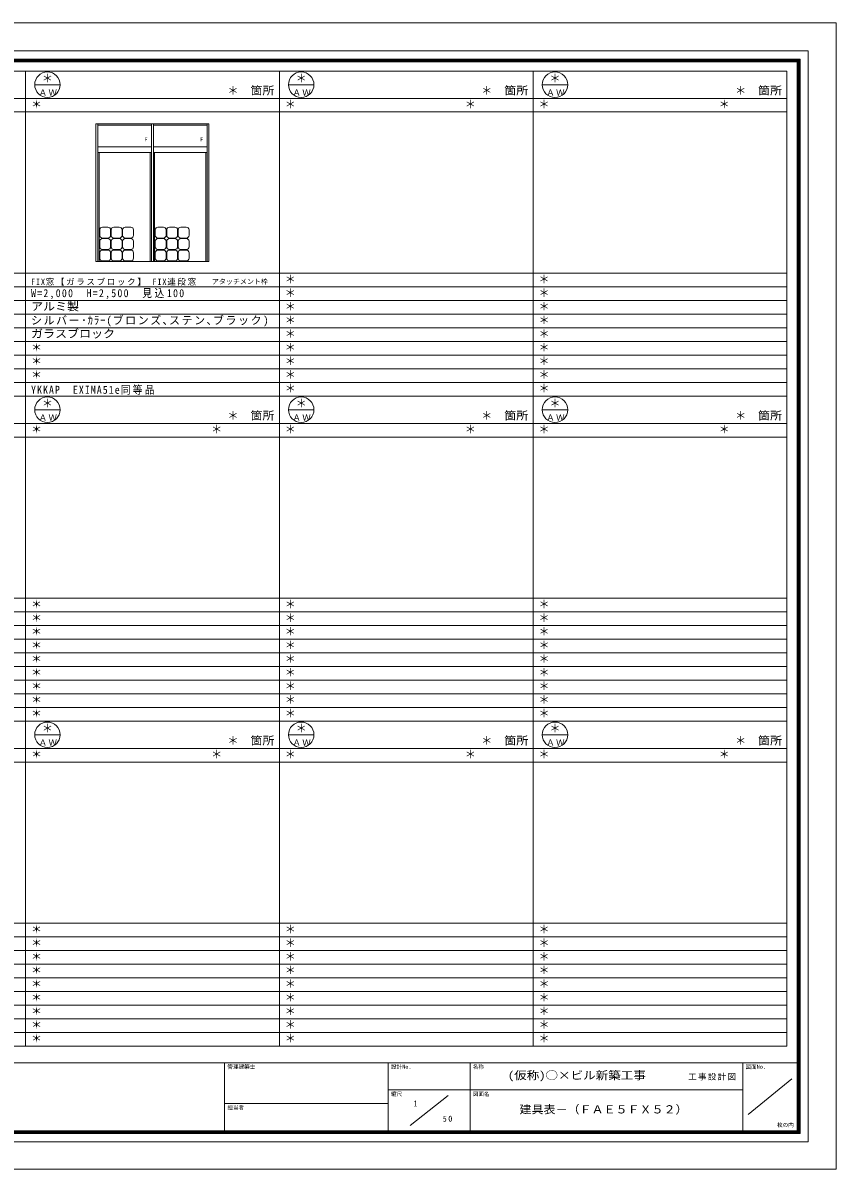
# Model space of a CAD drawing. Units: millimetres, scale not verified. Extents: x -14850 to 14850, y -10500 to 10500.
# Drawn here: x -49 to 14850, y -10500 to 10500 of the extents above; entities that cross this region are included whole.
import ezdxf
from ezdxf.enums import TextEntityAlignment as Align

# ---------------------------------------------------------------- set-up
doc = ezdxf.new("R2010")
doc.units = ezdxf.units.MM
doc.header["$LTSCALE"] = 50
doc.layers.add('0-0_0', color=7, linetype='Continuous')
doc.layers.add('0-1_USER1', color=7, linetype='Continuous', lineweight=9)
doc.layers.add('0-2_YKK_ZWAK', color=4, linetype='Continuous', lineweight=9)
doc.styles.add('ＭＳ ゴシック', font='')
doc.styles.get('ＭＳ ゴシック').set_extended_font_data('MS Gothic')

msp = doc.modelspace()

# ---------------------------------------------------------------- linework, layer by layer
at = {"layer": '0-1_USER1'}
for p, q in [((-14850, 10500), (14850, 10500)), ((14850, -10500), (14850, 10500)), ((-14340.23, 9987.41), (14340.79, 9987.41)), ((14340.79, -9999.25), (14340.79, 9987.41)), ((-14190.23, 9837.97), (14190.23, 9837.97)), ((-14177.82, 9825.57), (14177.82, 9825.57)), ((-14164.85, 9812.59), (14165.42, 9812.59)), ((-14152.44, 9799.62), (14152.45, 9799.62)), ((-14140.04, 9787.22), (14140.04, 9787.22)), ((14140.04, -9799.06), (14140.04, 9787.22)), ((14152.45, -9812.03), (14152.45, 9799.62)), ((14165.42, -9825), (14165.42, 9812.59)), ((14177.82, -9837.41), (14177.82, 9825.57)), ((14190.23, -9849.81), (14190.23, 9837.97)), ((-13949.96, 9617.94), (13950.04, 9617.94)), ((0.04, -8247.06), (0.04, 9617.94)), ((4650.04, -8247.06), (4650.04, 9617.94)), ((9300.04, -8247.06), (9300.04, 9617.94)), ((13950.04, -8247.06), (13950.04, 9617.94)), ((166.71, 9367.94), (633.37, 9367.94)), ((4816.7, 9367.94), (5283.37, 9367.94)), ((9466.7, 9367.94), (9933.37, 9367.94)), ((-13949.96, 9117.94), (13950.04, 9117.94)), ((-13949.96, 8867.94), (13950.04, 8867.94)), ((-13949.96, 5912.94), (13950.04, 5912.94)), ((-13949.96, 5662.94), (13950.04, 5662.94)), ((-13949.96, 5412.94), (13950.04, 5412.94)), ((-13949.96, 5162.94), (13950.04, 5162.94)), ((-13949.96, 4912.94), (13950.04, 4912.94)), ((-13949.96, 4662.94), (13950.04, 4662.94)), ((-9299.96, 4412.94), (13950.04, 4412.94)), ((-9299.96, 4162.94), (13950.04, 4162.94)), ((-13949.96, 3912.94), (13950.04, 3912.94)), ((-13949.96, 3662.94), (13950.04, 3662.94)), ((166.71, 3412.94), (633.37, 3412.94)), ((166.71, 3412.94), (633.37, 3412.94)), ((4816.7, 3412.94), (5283.37, 3412.94)), ((9466.7, 3412.94), (9933.37, 3412.94)), ((-13949.96, 3162.94), (13950.04, 3162.94)), ((-13949.96, 2912.94), (13950.04, 2912.94)), ((-13949.96, -42.06), (13950.04, -42.06)), ((-13949.96, -292.06), (13950.04, -292.06)), ((-13949.96, -542.06), (13950.04, -542.06)), ((-13949.96, -792.06), (13950.04, -792.06)), ((-13949.96, -1042.06), (13950.04, -1042.06)), ((-13949.96, -1292.06), (13950.04, -1292.06)), ((-9299.96, -1542.06), (13950.04, -1542.06)), ((-9299.96, -1792.06), (13950.04, -1792.06)), ((-13949.96, -2042.06), (13950.04, -2042.06)), ((-13949.96, -2292.06), (13950.04, -2292.06)), ((166.71, -2542.06), (633.37, -2542.06)), ((4816.7, -2542.06), (5283.37, -2542.06)), ((9466.7, -2542.06), (9933.37, -2542.06)), ((-13949.96, -2792.06), (13950.04, -2792.06)), ((-13949.96, -3042.06), (13950.04, -3042.06)), ((-13949.96, -5997.06), (13950.04, -5997.06)), ((-13949.96, -6247.06), (13950.04, -6247.06)), ((-13949.96, -6497.06), (13950.04, -6497.06)), ((-13949.96, -6747.06), (13950.04, -6747.06)), ((-13949.96, -6997.06), (13950.04, -6997.06)), ((-13949.96, -7247.06), (13950.04, -7247.06)), ((-9299.96, -7497.06), (13950.04, -7497.06)), ((-9299.96, -7747.06), (13950.04, -7747.06)), ((-13949.96, -7997.06), (13950.04, -7997.06)), ((-13949.96, -8247.06), (13950.04, -8247.06)), ((-14190.23, -8550.56), (14190.23, -8550.56)), ((3646.81, -8550.56), (3646.81, -9849.81)), ((6644.55, -8550.56), (6644.55, -9849.81)), ((8143.42, -8550.56), (8143.42, -9849.81)), ((13140.79, -8550.56), (13140.79, -9849.81)), ((14040.23, -8848.87), (13240.6, -9498.5)), ((6644.55, -9049.62), (13140.79, -9049.62)), ((7744.17, -9148.87), (7043.8, -9699.25)), ((6644.55, -9299.44), (3646.81, -9299.44)), ((14190.23, -9849.81), (-14190.23, -9849.81)), ((14177.82, -9837.41), (-14177.82, -9837.41)), ((14165.42, -9825), (-14164.85, -9825)), ((14152.45, -9812.03), (-14152.44, -9812.03)), ((14140.04, -9799.06), (-14140.04, -9799.06)), ((14340.79, -9999.25), (-14340.23, -9999.25)), ((-14850, -10500), (14850, -10500))]:
    msp.add_line(p, q, dxfattribs=at)
for centre in [(400.04, 9367.94), (5050.04, 9367.94), (9700.04, 9367.94), (400.04, 3412.94), (5050.04, 3412.94), (9700.04, 3412.94), (400.04, -2542.06), (5050.04, -2542.06), (9700.04, -2542.06)]:
    msp.add_circle(centre, 233.33, dxfattribs=at)
at = {"layer": '0-2_YKK_ZWAK'}
for p, q in [((1290.04, 8652.93), (1290.04, 6127.94)), ((3360.04, 8652.93), (1290.04, 8652.93)), ((1325.04, 6127.94), (1325.04, 8652.93)), ((2307.54, 8627.94), (1325.04, 8627.94)), ((2307.54, 8652.93), (2307.54, 6127.94)), ((2342.54, 8652.93), (2342.54, 6127.94)), ((3325.04, 8627.94), (2342.54, 8627.94)), ((3325.04, 6127.94), (3325.04, 8652.93)), ((3360.04, 8652.93), (3360.04, 6127.94)), ((1325.04, 8227.94), (2307.54, 8227.94)), ((2342.54, 8227.94), (3325.04, 8227.94)), ((1325.04, 8127.94), (2307.54, 8127.94)), ((1347.04, 6127.94), (1347.04, 8127.94)), ((2285.54, 8127.94), (2285.54, 6127.94)), ((2342.54, 8127.94), (3325.04, 8127.94)), ((2364.54, 8127.94), (2364.54, 6127.94)), ((3303.04, 6127.94), (3303.04, 8127.94)), ((1507.54, 6758.44), (1407.54, 6758.44)), ((1717.54, 6758.44), (1617.54, 6758.44)), ((1927.54, 6758.44), (1827.54, 6758.44)), ((2525.04, 6758.44), (2425.04, 6758.44)), ((2735.04, 6758.44), (2635.04, 6758.44)), ((2945.04, 6758.44), (2845.04, 6758.44)), ((1357.54, 6708.44), (1357.54, 6608.44)), ((1407.54, 6558.44), (1507.54, 6558.44)), ((1507.54, 6548.44), (1407.54, 6548.44)), ((1557.54, 6608.44), (1557.54, 6708.44)), ((1567.54, 6708.44), (1567.54, 6608.44)), ((1617.54, 6558.44), (1717.54, 6558.44)), ((1717.54, 6548.44), (1617.54, 6548.44)), ((1767.54, 6608.44), (1767.54, 6708.44)), ((1777.54, 6708.44), (1777.54, 6608.44)), ((1827.54, 6558.44), (1927.54, 6558.44)), ((1927.54, 6548.44), (1827.54, 6548.44)), ((1977.54, 6608.44), (1977.54, 6708.44)), ((2375.04, 6708.44), (2375.04, 6608.44)), ((2425.04, 6558.44), (2525.04, 6558.44)), ((2525.04, 6548.44), (2425.04, 6548.44)), ((2575.04, 6608.44), (2575.04, 6708.44)), ((2585.04, 6708.44), (2585.04, 6608.44)), ((2635.04, 6558.44), (2735.04, 6558.44)), ((2735.04, 6548.44), (2635.04, 6548.44)), ((2785.04, 6608.44), (2785.04, 6708.44)), ((2795.04, 6708.44), (2795.04, 6608.44)), ((2845.04, 6558.44), (2945.04, 6558.44)), ((2945.04, 6548.44), (2845.04, 6548.44)), ((2995.04, 6608.44), (2995.04, 6708.44)), ((1357.54, 6498.44), (1357.54, 6398.44)), ((1407.54, 6348.43), (1507.54, 6348.43)), ((1507.54, 6338.44), (1407.54, 6338.44)), ((1557.54, 6398.44), (1557.54, 6498.44)), ((1567.54, 6498.44), (1567.54, 6398.44)), ((1617.54, 6348.43), (1717.54, 6348.43)), ((1717.54, 6338.44), (1617.54, 6338.44)), ((1767.54, 6398.44), (1767.54, 6498.44)), ((1777.54, 6498.44), (1777.54, 6398.44)), ((1827.54, 6348.43), (1927.54, 6348.43)), ((1927.54, 6338.44), (1827.54, 6338.44)), ((1977.54, 6398.44), (1977.54, 6498.44)), ((2375.04, 6498.44), (2375.04, 6398.44)), ((2425.04, 6348.43), (2525.04, 6348.43)), ((2525.04, 6338.44), (2425.04, 6338.44)), ((2575.04, 6398.44), (2575.04, 6498.44)), ((2585.04, 6498.44), (2585.04, 6398.44)), ((2635.04, 6348.43), (2735.04, 6348.43)), ((2735.04, 6338.44), (2635.04, 6338.44)), ((2785.04, 6398.44), (2785.04, 6498.44)), ((2795.04, 6498.44), (2795.04, 6398.44)), ((2845.04, 6348.43), (2945.04, 6348.43)), ((2945.04, 6338.44), (2845.04, 6338.44)), ((2995.04, 6398.44), (2995.04, 6498.44)), ((3360.04, 6127.94), (1290.04, 6127.94)), ((1357.54, 6288.44), (1357.54, 6188.44)), ((1407.54, 6138.43), (1507.54, 6138.43)), ((1557.54, 6188.44), (1557.54, 6288.44)), ((1567.54, 6288.44), (1567.54, 6188.44)), ((1617.54, 6138.43), (1717.54, 6138.43)), ((1767.54, 6188.44), (1767.54, 6288.44)), ((1777.54, 6288.44), (1777.54, 6188.44)), ((1827.54, 6138.43), (1927.54, 6138.43)), ((1977.54, 6188.44), (1977.54, 6288.44)), ((2375.04, 6288.44), (2375.04, 6188.44)), ((2425.04, 6138.43), (2525.04, 6138.43)), ((2575.04, 6188.44), (2575.04, 6288.44)), ((2585.04, 6288.44), (2585.04, 6188.44)), ((2635.04, 6138.43), (2735.04, 6138.43)), ((2785.04, 6188.44), (2785.04, 6288.44)), ((2795.04, 6288.44), (2795.04, 6188.44)), ((2845.04, 6138.43), (2945.04, 6138.43)), ((2995.04, 6188.44), (2995.04, 6288.44))]:
    msp.add_line(p, q, dxfattribs=at)
for centre, start, end in [((1407.54, 6708.44), 90, 180), ((1507.54, 6708.44), 0, 90), ((1617.54, 6708.44), 90, 180), ((1717.54, 6708.44), 0, 90), ((1827.54, 6708.44), 90, 180), ((1927.54, 6708.44), 0, 90), ((2425.04, 6708.44), 90, 180), ((2525.04, 6708.44), 0, 90), ((2635.04, 6708.44), 90, 180), ((2735.04, 6708.44), 0, 90), ((2845.04, 6708.44), 90, 180), ((2945.04, 6708.44), 0, 90), ((1407.54, 6608.44), 180, 270), ((1407.54, 6498.44), 90, 180), ((1507.54, 6608.44), 270, 0), ((1507.54, 6498.44), 0, 90), ((1617.54, 6608.44), 180, 270), ((1617.54, 6498.44), 90, 180), ((1717.54, 6608.44), 270, 0), ((1717.54, 6498.44), 0, 90), ((1827.54, 6608.44), 180, 270), ((1827.54, 6498.44), 90, 180), ((1927.54, 6608.44), 270, 0), ((1927.54, 6498.44), 0, 90), ((2425.04, 6608.44), 180, 270), ((2425.04, 6498.44), 90, 180), ((2525.04, 6608.44), 270, 0), ((2525.04, 6498.44), 0, 90), ((2635.04, 6608.44), 180, 270), ((2635.04, 6498.44), 90, 180), ((2735.04, 6608.44), 270, 0), ((2735.04, 6498.44), 0, 90), ((2845.04, 6608.44), 180, 270), ((2845.04, 6498.44), 90, 180), ((2945.04, 6608.44), 270, 0), ((2945.04, 6498.44), 0, 90), ((1407.54, 6398.44), 180, 270), ((1407.54, 6288.44), 90, 180), ((1507.54, 6398.44), 270, 0), ((1507.54, 6288.44), 0, 90), ((1617.54, 6398.44), 180, 270), ((1617.54, 6288.44), 90, 180), ((1717.54, 6398.44), 270, 0), ((1717.54, 6288.44), 0, 90), ((1827.54, 6398.44), 180, 270), ((1827.54, 6288.44), 90, 180), ((1927.54, 6398.44), 270, 0), ((1927.54, 6288.44), 0, 90), ((2425.04, 6398.44), 180, 270), ((2425.04, 6288.44), 90, 180), ((2525.04, 6398.44), 270, 0), ((2525.04, 6288.44), 0, 90), ((2635.04, 6398.44), 180, 270), ((2635.04, 6288.44), 90, 180), ((2735.04, 6398.44), 270, 0), ((2735.04, 6288.44), 0, 90), ((2845.04, 6398.44), 180, 270), ((2845.04, 6288.44), 90, 180), ((2945.04, 6398.44), 270, 0), ((2945.04, 6288.44), 0, 90), ((1407.54, 6188.44), 180, 270), ((1507.54, 6188.44), 270, 0), ((1617.54, 6188.44), 180, 270), ((1717.54, 6188.44), 270, 0), ((1827.54, 6188.44), 180, 270), ((1927.54, 6188.44), 270, 0), ((2425.04, 6188.44), 180, 270), ((2525.04, 6188.44), 270, 0), ((2635.04, 6188.44), 180, 270), ((2735.04, 6188.44), 270, 0), ((2845.04, 6188.44), 180, 270), ((2945.04, 6188.44), 270, 0)]:
    msp.add_arc(centre, 50, start, end, dxfattribs=at)

# ---------------------------------------------------------------- texts
at = {"layer": '0-0_0', "style": 'ＭＳ ゴシック'}
for p in [(300.04, 9367.94), (4950.04, 9367.94), (9600.04, 9367.94), (3700.04, 9142.94), (8350.04, 9142.94), (13000.04, 9142.94), (100.04, 8892.94), (4750.04, 8892.94), (8050.04, 8892.94), (9400.04, 8892.94), (12700.04, 8892.94), (4750.04, 5687.94), (9400.04, 5687.94), (4750.04, 5437.94), (9400.04, 5437.94), (4750.04, 5187.94), (9400.04, 5187.94), (4750.04, 4937.94), (9400.04, 4937.94), (4750.04, 4687.94), (9400.04, 4687.94), (100.04, 4437.94), (4750.04, 4437.94), (9400.04, 4437.94), (100.04, 4187.94), (4750.04, 4187.94), (9400.04, 4187.94), (100.04, 3937.94), (4750.04, 3937.94), (9400.04, 3937.94), (4750.04, 3687.94), (9400.04, 3687.94), (300.04, 3412.94), (300.04, 3412.94), (4950.04, 3412.94), (9600.04, 3412.94), (3700.04, 3187.94), (8350.04, 3187.94), (13000.04, 3187.94), (100.04, 2937.94), (3400.04, 2937.94), (4750.04, 2937.94), (8050.04, 2937.94), (9400.04, 2937.94), (12700.04, 2937.94), (100.04, -267.06), (4750.04, -267.06), (9400.04, -267.06), (100.04, -517.06), (4750.04, -517.06), (9400.04, -517.06), (100.04, -767.06), (4750.04, -767.06), (9400.04, -767.06), (100.04, -1017.06), (4750.04, -1017.06), (9400.04, -1017.06), (100.04, -1267.06), (4750.04, -1267.06), (9400.04, -1267.06), (100.04, -1517.06), (4750.04, -1517.06), (9400.04, -1517.06), (100.04, -1767.06), (4750.04, -1767.06), (9400.04, -1767.06), (100.04, -2017.06), (4750.04, -2017.06), (9400.04, -2017.06), (100.04, -2267.06), (4750.04, -2267.06), (9400.04, -2267.06), (300.04, -2542.06), (4950.04, -2542.06), (9600.04, -2542.06), (3700.04, -2767.06), (8350.04, -2767.06), (13000.04, -2767.06), (100.04, -3017.06), (3400.04, -3017.06), (4750.04, -3017.06), (8050.04, -3017.06), (9400.04, -3017.06), (12700.04, -3017.06), (100.04, -6222.06), (4750.04, -6222.06), (9400.04, -6222.06), (100.04, -6472.06), (4750.04, -6472.06), (9400.04, -6472.06), (100.04, -6722.06), (4750.04, -6722.06), (9400.04, -6722.06), (100.04, -6972.06), (4750.04, -6972.06), (9400.04, -6972.06), (100.04, -7222.06), (4750.04, -7222.06), (9400.04, -7222.06), (100.04, -7472.06), (4750.04, -7472.06), (9400.04, -7472.06), (100.04, -7722.06), (4750.04, -7722.06), (9400.04, -7722.06), (100.04, -7972.06), (4750.04, -7972.06), (9400.04, -7972.06), (100.04, -8222.06), (4750.04, -8222.06), (9400.04, -8222.06)]:
    msp.add_text('＊', height=146.6, dxfattribs=at).set_placement(p, align=Align.BOTTOM_LEFT)
at = {"layer": '0-0_0', "color": 4, "style": 'ＭＳ ゴシック'}
msp.add_text('アタッチメント枠', height=91.64, dxfattribs=at).set_placement((3413.57, 5687.94), align=Align.BOTTOM_LEFT)
at = {"layer": '0-0_0', "style": 'ＭＳ ゴシック', "width": 1.1}
for s, p in [('アルミ製', (100.04, 5187.94)), ('ガラスブロック', (100.04, 4687.94))]:
    msp.add_text(s, height=146.6, dxfattribs=at).set_placement(p, align=Align.BOTTOM_LEFT)
at = {"layer": '0-0_0', "attachment_point": 7, "style": 'ＭＳ ゴシック'}
for s, insert, char_height in [('\\T1.21;FIX窓【ガラスブロック】\\~FIX連段窓', (100.04, 5687.94), 110), ('\\T1.26;\\W0.9;W=2,000\\~\\~H=2,500\\~\\~見込100', (100.04, 5437.94), 146.6), ('\\T1.15;シルバー･ｶﾗｰ(ブロンズ､ステン､ブラック)', (100.04, 4937.94), 146.6), ('\\T1.22;\\W0.9;YKKAP\u3000EXIMA51e同等品', (100.04, 3687.94), 146.6)]:
    msp.add_mtext(s, dxfattribs=dict(at, insert=insert, char_height=char_height))
at = {"layer": '0-1_USER1', "style": 'ＭＳ ゴシック'}
for s, width, p in [('箇所', 1.1, (4120.04, 9142.94)), ('箇所', 1.1, (8770.04, 9142.94)), ('箇所', 1.1, (13420.04, 9142.94)), ('箇所', 1.1, (4120.04, 3187.94)), ('箇所', 1.1, (8770.04, 3187.94)), ('箇所', 1.1, (13420.04, 3187.94)), ('箇所', 1.1, (4120.04, -2767.06)), ('箇所', 1.1, (8770.04, -2767.06)), ('箇所', 1.1, (13420.04, -2767.06)), ('(仮称)○×ビル新築工事', 1.15, (8836.76, -8899.62)), ('建具表－（ＦＡＥ５ＦＸ５２）', 1.1, (9050.09, -9524.62))]:
    msp.add_text(s, height=146.6, dxfattribs=dict(at, width=width)).set_placement(p, align=Align.BOTTOM_LEFT)
at = {"layer": '0-1_USER1', "color": 4, "style": 'ＭＳ ゴシック'}
for s, p in [('管理建築士', (3696.81, -8683.68)), ('設計No.', (6694.55, -8683.68)), ('名称', (8193.42, -8683.68)), ('図面No.', (13190.79, -8683.68)), ('縮尺', (6694.55, -9182.74)), ('図面名', (8193.42, -9182.74)), ('担当者', (3696.81, -9432.56)), ('枚の内', (13767.38, -9748.88))]:
    msp.add_text(s, height=73.31, dxfattribs=at).set_placement(p, align=Align.BOTTOM_LEFT)
at = {"layer": '0-1_USER1', "style": 'ＭＳ ゴシック'}
msp.add_text('1', height=110, dxfattribs=at).set_placement((7106.95, -9386.28), align=Align.BOTTOM_LEFT)
at = {"layer": '0-1_USER1', "char_height": 110, "attachment_point": 7, "style": 'ＭＳ ゴシック'}
for s, insert in [('\\T1.17;ＡＷ', (240.04, 9167.94)), ('\\T1.17;ＡＷ', (4890.04, 9167.94)), ('\\T1.17;ＡＷ', (9540.04, 9167.94)), ('\\T1.17;ＡＷ', (240.04, 3212.94)), ('\\T1.17;ＡＷ', (4890.04, 3212.94)), ('\\T1.17;ＡＷ', (9540.04, 3212.94)), ('\\T1.17;ＡＷ', (240.04, -2742.06)), ('\\T1.17;ＡＷ', (4890.04, -2742.06)), ('\\T1.17;ＡＷ', (9540.04, -2742.06)), ('\\T1.17;工事設計図', (12140.79, -8874.62)), ('\\T1.36;\\W0.9;50', (7643.84, -9633.46))]:
    msp.add_mtext(s, dxfattribs=dict(at, insert=insert))
at = {"layer": '0-2_YKK_ZWAK', "style": 'ＭＳ ゴシック'}
for p in [(2179.7, 8308.47), (3197.2, 8308.47)]:
    msp.add_text('F', height=73.31, dxfattribs=at).set_placement(p, align=Align.BOTTOM_LEFT)

doc.saveas('drawing.dxf')
